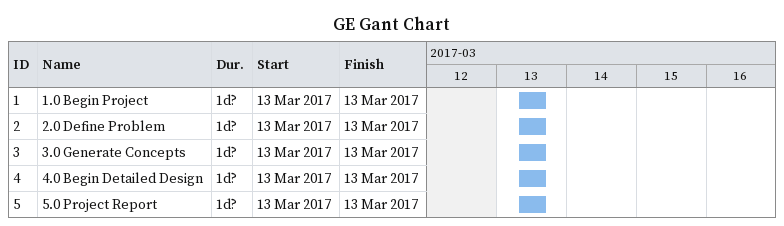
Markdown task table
GE Gant Chart

| ID | Task | Duration | Start | Finish |
|---|---|---|---|---|
| 1 | 1.0 Begin Project | 1d? | 2017-03-13 | 2017-03-13 |
| 2 | 2.0 Define Problem | 1d? | 2017-03-13 | 2017-03-13 |
| 3 | 3.0 Generate Concepts | 1d? | 2017-03-13 | 2017-03-13 |
| 4 | 4.0 Begin Detailed Design | 1d? | 2017-03-13 | 2017-03-13 |
| 5 | 5.0 Project Report | 1d? | 2017-03-13 | 2017-03-13 |
